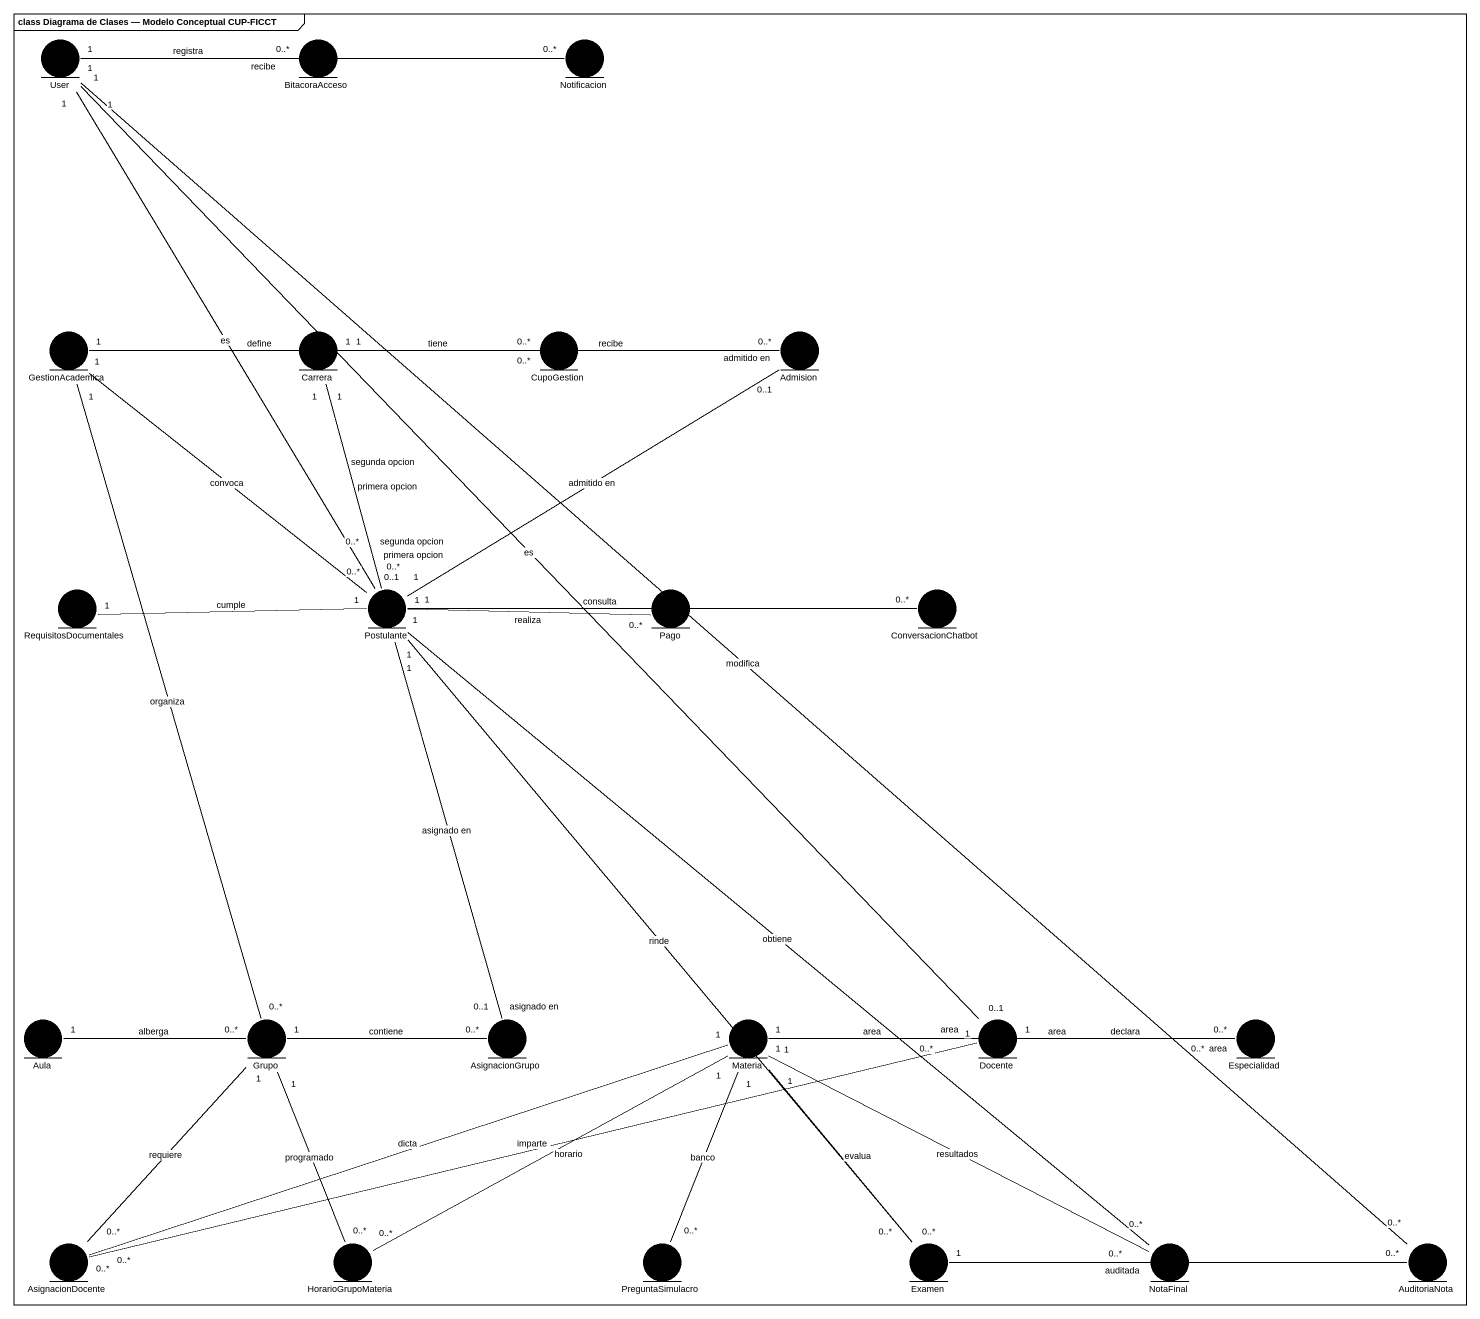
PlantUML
@startuml
mainframe class Diagrama de Clases — Modelo Conceptual CUP-FICCT
entity User #000000
entity BitacoraAcceso #000000
entity Notificacion #000000
entity GestionAcademica #000000
entity Carrera #000000
entity CupoGestion #000000
entity Admision #000000
entity RequisitosDocumentales #000000
entity Postulante #000000
entity Pago #000000
entity ConversacionChatbot #000000
entity Aula #000000
entity Grupo #000000
entity AsignacionGrupo #000000
entity Materia #000000
entity Docente #000000
entity Especialidad #000000
entity AsignacionDocente #000000
entity HorarioGrupoMateria #000000
entity PreguntaSimulacro #000000
entity Examen #000000
entity NotaFinal #000000
entity AuditoriaNota #000000
User "1" -right- "0..*" BitacoraAcceso : registra
User "1" -right- "0..*" Notificacion : recibe
User "1" -- "0..1" Postulante : es
User "1" -- "0..1" Docente : es
User "1" -- "0..*" AuditoriaNota : modifica
GestionAcademica "1" -right- "0..*" CupoGestion : define
GestionAcademica "1" -- "0..*" Postulante : convoca
GestionAcademica "1" -- "0..*" Grupo : organiza
Carrera "1" -right- "0..*" CupoGestion : tiene
Carrera "1" -right- "0..*" Admision : recibe
Carrera "1" -- "primera opcion\n0..*" Postulante : primera opcion
Carrera "1" -- "segunda opcion\n0..*" Postulante : segunda opcion
Postulante "1" -up- "admitido en\n0..1" Admision : admitido en
Postulante "1" -left- "1" RequisitosDocumentales : cumple
Postulante "1" -right- "0..*" Pago : realiza
Postulante "1" -right- "0..*" ConversacionChatbot : consulta
Postulante "1" -- "asignado en\n0..1" AsignacionGrupo : asignado en
Postulante "1" -- "0..*" Examen : rinde
Postulante "1" -- "0..*" NotaFinal : obtiene
Aula "1" -right- "0..*" Grupo : alberga
Grupo "1" -right- "0..*" AsignacionGrupo : contiene
Grupo "1" -- "0..*" AsignacionDocente : requiere
Grupo "1" -- "0..*" HorarioGrupoMateria : programado
Materia "1" -right- "area\n0..*" Docente : area
Materia "1" -right- "area\n0..*" Especialidad : area
Materia "1" -left- "0..*" AsignacionDocente : dicta
Materia "1" -- "0..*" HorarioGrupoMateria : horario
Materia "1" -- "0..*" PreguntaSimulacro : banco
Materia "1" -- "0..*" Examen : evalua
Materia "1" -right- "0..*" NotaFinal : resultados
Docente "1" -right- "0..*" Especialidad : declara
Docente "1" -left- "0..*" AsignacionDocente : imparte
Examen "1" -right- "0..*" AuditoriaNota : auditada
@enduml
